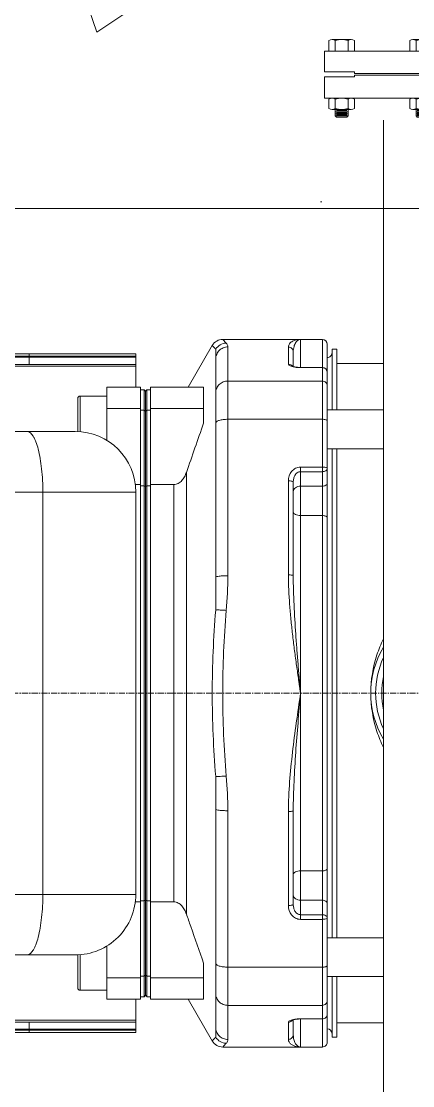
# Model space of a CAD drawing. Header units: millimetres. Extents: x -8913 to 62688, y -13000 to 43000.
# Drawn here: x 868.8 to 949.6, y 27514.5 to 27734.1 of the extents above; entities that cross this region are included whole.
import ezdxf

# ---------------------------------------------------------------- set-up
doc = ezdxf.new("R2010")
doc.units = ezdxf.units.MM
doc.header["$MEASUREMENT"] = 0
doc.linetypes.add('1735 X DT-5BR-GFP-Ext$0$CENTER', pattern=[2, 1.25, -0.25, 0.25, -0.25])
doc.layers.add('1735 X DT-5BR-GFP-Ext$0$MEP', color=8, linetype='Continuous', lineweight=0)
doc.layers.add('Z--X-REF', color=7, linetype='Continuous', lineweight=0)

# ---------------------------------------------------------------- blocks, each defined once
blk = doc.blocks.new('1735 X DT-5BR-GFP-Ext$0$A$C7E132799')
for p, q in [((-26.33819389343296, 2.324364185333366), (-22.40045523643528, 2.324368953704948)), ((-25.68190598487888, 3.645651817321891), (-25.44037508964573, 3.884021759033317)), ((-23.05674672126804, 3.645655155181998), (-25.68190598487888, 3.645651817321891)), ((-25.68190407753025, 2.324365139007682), (-25.68190598487888, 3.645651817321891)), ((-23.0567460060123, 3.216796875000114), (-25.6819057464603, 3.216793060302848)), ((-23.05674552917515, 2.787938117981071), (-25.68190479278599, 2.787934303283805)), ((-23.05674481391941, 2.359079360962028), (-25.68190383911167, 2.35907602310192)), ((-23.29827857017551, 3.884024143219108), (-25.44037508964573, 3.884021759033317)), ((-23.30049490928684, 3.431225776672477), (-25.43815732002292, 3.431222915649528)), ((-23.3004941940311, 3.002367496490592), (-25.43815636634861, 3.002364635467643)), ((-23.30049395561252, 2.573508739471549), (-25.43815588951145, 2.5735058784486)), ((-23.05674672126804, 3.645655155181998), (-23.29827857017551, 3.884024143219108)), ((-23.05674481391941, 2.324368953704948), (-23.05674672126804, 3.645655155181998)), ((-9.648165941238744, 2.324387073516959), (-5.710427284241064, 2.324392795562858)), ((-8.991878032684667, 3.645674705505485), (-8.750347375870092, 3.884044170379752)), ((-6.366718530655248, 3.645678043365592), (-8.991878032684667, 3.645674705505485)), ((-8.991875886917455, 2.324388027191276), (-8.991878032684667, 3.645674705505485)), ((-6.36671805381809, 3.216819286346549), (-8.99187731742893, 3.216815948486442)), ((-6.366717576980932, 2.787960529327506), (-8.991876363754614, 2.787957668304557)), ((-6.366717100143774, 2.359102249145621), (-8.991875886917455, 2.359098911285514)), ((-6.60825014114414, 3.88404750823986), (-8.750347375870092, 3.884044170379752)), ((-6.610466957092626, 3.431248188018913), (-8.748129129410131, 3.431245803833121)), ((-6.610466241836889, 3.002390384674186), (-8.748128652572973, 3.002387523651237)), ((-6.610465764999731, 2.573532104492301), (-8.748127937317236, 2.573527812957877)), ((-6.366718530655248, 3.645678043365592), (-6.60825014114414, 3.88404750823986)), ((-6.366717338562353, 2.324390411377067), (-6.366718530655248, 3.645678043365592)), ((5.710421323775904, 2.32440805435192), (9.648159980773585, 2.324412822723502)), ((6.366708993911402, 3.645695686340446), (6.608240127563136, 3.884065628051871)), ((8.9918687343594, 3.645699024200553), (6.366708993911402, 3.645695686340446)), ((6.366711139678614, 2.324409008026237), (6.366708993911402, 3.645695686340446)), ((8.991869211196558, 3.21684026718151), (6.366710186004298, 3.216837406158561)), ((8.991869688033717, 2.787981986999625), (6.366710662841456, 2.78797817230236)), ((8.991870164870875, 2.359122753143424), (6.366711378097193, 2.359119892120475)), ((8.750337600707667, 3.884068489074821), (6.608240127563136, 3.884065628051871)), ((8.748120546340601, 3.431269168853873), (6.610458135604517, 3.431266784668082)), ((8.74812102317776, 3.002410888671989), (6.610458612441676, 3.002407550811881)), ((8.748121738433497, 2.573552131652946), (6.610459327697413, 2.573549270629996)), ((8.9918687343594, 3.645699024200553), (8.750337600707667, 3.884068489074821)), ((8.991869926452296, 2.324412822723502), (8.9918687343594, 3.645699024200553)), ((22.39955306053128, 2.324430942535514), (26.33729147911038, 2.324435710907096)), ((23.05584073066677, 3.645718097686881), (23.29737162589993, 3.884087085723991)), ((25.68100023269619, 3.645721912384147), (23.05584073066677, 3.645718097686881)), ((23.05584263801541, 2.324430942535514), (23.05584073066677, 3.645718097686881)), ((25.68100070953335, 3.216862678527946), (23.05584168434109, 3.216859817504996)), ((25.68100118637051, 2.788004398346061), (23.05584216117825, 2.788001060485954)), ((25.68100214004482, 2.359145641327018), (23.05584287643399, 2.359141826629752)), ((25.43946838378872, 3.88408994674694), (23.29737162589993, 3.884087085723991)), ((25.43725204467739, 3.431291580200309), (23.29958963394131, 3.431289196014518)), ((25.43725252151455, 3.002433300018424), (23.29959011077847, 3.002430438995475)), ((25.43725299835171, 2.573574542999381), (23.2995908260342, 2.57357215881359)), ((25.68100023269619, 3.645721912384147), (25.43946838378872, 3.88408994674694)), ((25.68100190162625, 2.32443475723278), (25.68100023269619, 3.645721912384147)), ((27.9191296100613, 7.152557486733713e-06), (-27.91912913322483, -7.152557259360037e-06)), ((-26.99448370933567, 2.127965927124137), (-26.99448132514988, 0.196329593658561)), ((-25.68190360069309, 2.127968311309928), (-25.68190169334446, 0.1963315010071938)), ((-23.05674481391941, 2.127971649170036), (-23.05674195289646, 0.1963348388673012)), ((-21.74416518211399, 2.12797307968151), (-21.74416255950962, 0.1963362693787758)), ((-10.30445551872288, 2.127989292144889), (-10.30445289611851, 0.1963529586793129)), ((-8.991875886917455, 2.127991199493522), (-8.991873025894506, 0.1963548660279457)), ((-6.366716861725195, 2.127994537353629), (-6.366713523865087, 0.1963582038880531)), ((-5.054136753082616, 2.127996444702262), (-5.054134130478246, 0.196360111236686)), ((5.054131746291773, 2.128009796142692), (5.054134368896143, 0.1963734626771156)), ((6.366711378097193, 2.128012180328483), (6.366714000701563, 0.1963753700257485)), ((8.991870641708033, 2.12801551818859), (8.991873502730982, 0.1963787078858559)), ((10.30445075035061, 2.128017425537223), (10.30445265769924, 0.1963801383973305)), ((21.74326300620999, 2.128032207489127), (21.74326562881436, 0.1963963508607094)), ((22.39955568313565, -4.768370445162873e-07), (26.33729481697048, 5.245208853921213e-06)), ((23.05584263801541, 2.12803411483776), (23.05584549903836, 0.1963973045350258)), ((25.68100190162625, 2.128036975860709), (25.68100500106777, 0.1964006423951332)), ((26.99358153343167, 2.128039836883659), (26.99358439445461, 0.1964030265809242)), ((27.91912913322415, 7.152557486733713e-06), (27.9191353321072, -4.434315681457406)), ((-27.91912293434177, -4.43428277969349), (-27.91912913322483, -7.152557259360037e-06)), ((-21.72144412994419, -6.008148181990691e-05), (-27.91912913322483, -6.818771350936004e-05)), ((-26.33819103241001, -6.628036487654754e-05), (-22.40045166015659, -6.103515613631316e-05)), ((-9.648162603378637, -4.339218128279754e-05), (-5.710423707962377, -3.862380970076629e-05)), ((5.710424184798853, -2.288818348006316e-05), (9.648163557052271, -1.716613758162566e-05)), ((-21.71050524711643, -4.4342746734618), (-27.91912293434177, -4.43428277969349)), ((-27.91912102699314, -5.41963958740223), (-21.71050620079075, -5.419655323028451)), ((-27.91912102699314, -5.41963958740223), (-27.9191157817844, -9.689733028411752)), ((-21.71050596237217, -5.091194629669076), (-0.1310899257663323, -5.091249465942269)), ((-21.71050620079075, -5.419655323028451), (-21.71050596237217, -5.091194629669076)), ((-21.71050500869785, -4.762819290161019), (-21.71050500869785, -4.434359073638802)), ((-0.131110429764135, -4.762705326080209), (-21.71050524711643, -4.762734889984017)), ((-21.71050524711643, -4.762734889984017), (-0.1311099529269768, -4.762788772582894)), ((-0.131110429764135, -4.762705326080209), (21.74328279495205, -4.762760162353402)), ((21.74328207969631, -5.091220378875619), (-0.1310901641849114, -5.091250896453744)), ((21.74328207969631, -5.419680595397836), (21.74328207969631, -5.091220378875619)), ((27.91913676261868, -5.419672489166146), (21.74328207969631, -5.419680595397836)), ((21.74328279495205, -4.762760162353402), (21.74328255653347, -4.434300422668343)), ((21.74328255653347, -4.434300422668343), (27.9191353321072, -4.434315681457406)), ((27.91914248466458, -9.689657211303597), (27.91913676261868, -5.419672489166146)), ((-0.1308109760287834, -9.689694881439095), (-27.9191157817844, -9.689733028411752)), ((-26.99356818199192, -11.91235065460194), (-26.99357080459629, -9.689731121063119)), ((-25.68098783493076, -11.91234779357899), (-25.68099141120945, -9.689729690551644)), ((-23.05582904815708, -11.91234445571888), (-23.05583190918003, -9.689726352691537)), ((-21.74324917793308, -11.91234254837025), (-21.74325203895603, -9.689724445342904)), ((-10.30443644523655, -11.91232728958119), (-10.30443954467808, -9.689708709716683)), ((-8.991856813431127, -11.91232538223255), (-8.991859674454076, -9.68970680236805)), ((-6.366697549820287, -11.91232156753529), (-6.366700410843237, -9.689703464507943)), ((-5.054117918014867, -11.91232013702381), (-5.054120779037817, -9.68970155715931)), ((27.91914248466458, -9.689657211303597), (-0.1308109760287834, -9.689694881439095)), ((5.05415105819668, -11.91230583190907), (5.054147958755152, -9.68968820571888)), ((6.3667306900021, -11.91230440139759), (6.366727590560572, -9.689686298370248)), ((8.99189019203152, -11.91230106353748), (8.991886854171412, -9.689682483672982)), ((10.30446982383694, -11.91229915618885), (10.30446672439541, -9.689680099487191)), ((21.74328255653347, -11.91228342056263), (21.74327969551052, -9.689665317535287)), ((23.05586218833889, -11.91228199005116), (23.05585956573452, -9.689663410186654)), ((25.68102145194973, -11.91227817535389), (25.68101859092678, -9.689659595489388)), ((26.99360108375515, -11.91227626800526), (26.99359846115078, -9.689658164977914)), ((-22.39953875541721, -12.10874128341663), (-26.33727788925205, -12.10874652862537)), ((-9.648146152496679, -12.10872316360462), (-5.710407257080419, -12.10871696472157)), ((5.71044087409939, -12.10870265960682), (9.648180484771387, -12.10869693756092)), ((22.39957284927334, -12.10867929458607), (26.33731150627102, -12.10867452621449))]:
    blk.add_line(p, q)
for centre, radius, start, end in [((-26.33819246292148, 1.129620552063102), 1.194743222768299, 56.68006150267622, 123.3200712461267), ((-24.36931848526035, -2.160010337829476), 4.484377279644283, 72.98036740649457, 107.0197842735092), ((-22.40045356750522, 1.129625797271842), 1.194743222768299, 56.68006150267622, 123.3200712461267), ((-9.64816451072727, 1.129643440246696), 1.194743222768299, 56.68006150267622, 123.3200712461267), ((-7.679290533066137, -2.159987449645882), 4.484377279644283, 72.98036740649457, 107.0197842735092), ((-5.710425138473852, 1.129650115966911), 1.194743222768299, 56.68006150267622, 123.3200712461267), ((5.710423231124537, 1.129664897918815), 1.194743222768299, 56.68006150267622, 123.3200712461267), ((7.679296970367091, -2.159966468810921), 4.484377279644283, 72.98036740649457, 107.0197842735092), ((9.648162126540797, 1.129670143127555), 1.194743222768299, 56.68006150267622, 123.3200712461267), ((22.39955425262417, 1.129686832428092), 1.194743222768299, 56.68006150267622, 123.3200712461267), ((24.36842846870388, -2.159944057464486), 4.484377279644283, 72.98036740649457, 107.0197842735092), ((26.33729362487759, 1.129693031311149), 1.194743222768299, 56.68006150267622, 123.3200712461267), ((-26.33819293975864, 1.194676399231071), 1.194743222768299, 236.6800615026762, 303.3200712461266), ((-24.36932730674778, 4.484313488006705), 4.484377279644283, 252.9803674064946, 287.0197842735092), ((-22.40045356750522, 1.194682121276969), 1.194743222768299, 236.6800615026762, 303.3200712461266), ((-22.39955735206638, 1.194682121276969), 1.194743222768299, 236.6800615026762, 296.569034313874), ((-9.64816451072727, 1.194699764251823), 1.194743222768299, 236.6800615026762, 303.3200712461266), ((-7.679299592972143, 4.484336376190299), 4.484377279644283, 252.9803674064946, 287.0197842735092), ((-5.710425376892431, 1.194705009460563), 1.194743222768299, 236.6800615026762, 303.3200712461266), ((5.710422992705958, 1.194720745086784), 1.194743222768299, 236.6800615026762, 303.3200712461266), ((7.679287672042506, 4.48435735702526), 4.484377279644283, 252.9803674064946, 287.0197842735092), ((9.648161888122218, 1.194725990295524), 1.194743222768299, 236.6800615026762, 303.3200712461266), ((22.39955449104275, 1.194742679596061), 1.194743222768299, 236.6800615026762, 303.3200712461266), ((24.36841940879788, 4.484379768371696), 4.484377279644283, 252.9803674064946, 287.0197842735092), ((26.33729314804043, 1.194747924804801), 1.194743222768299, 236.6800615026762, 303.3200712461266), ((-26.3372795581821, -10.91400289535511), 1.194743222768299, 236.6800615026762, 303.3200712461266), ((-24.3684144020084, -7.624365806579476), 4.484377279644283, 252.9804276517208, 287.0197842735092), ((-22.39954066276584, -10.91399717330921), 1.194743222768299, 236.6800615026762, 303.3200712461266), ((-9.648147821426733, -10.91398000717152), 1.194743222768299, 236.6800615026762, 303.3200712461266), ((-7.679282903671606, -7.624343395233041), 4.484377279644283, 252.9803674064946, 287.0197842735092), ((-5.710408687591894, -10.91397428512562), 1.194743222768299, 236.6800615026762, 303.3200712461266), ((5.710439682006495, -10.91395902633656), 1.194743222768299, 236.6800615026762, 303.3200712461266), ((7.679304599761622, -7.624321937560921), 4.484377279644283, 252.9803674064946, 287.0197842735092), ((9.648178815841334, -10.91395330429066), 1.194743222768299, 236.6800615026762, 303.3200712461266), ((22.39957070350613, -10.91393661499012), 1.194743222768299, 236.6800615026762, 303.3200712461266), ((24.36843609809841, -7.624300003051644), 4.484377279644283, 252.9803674064946, 287.0197842735092), ((26.33731007575955, -10.91393136978138), 1.194743222768299, 236.6800615026762, 303.3200712461266)]:
    blk.add_arc(centre, radius, start, end)
blk = doc.blocks.new('1735 X DT-5BR-GFP-Ext$0$A$C79553CD1')
at = {"layer": '1735 X DT-5BR-GFP-Ext$0$MEP', "transparency": 33554681}
h = blk.add_hatch(dxfattribs=at)
h.set_pattern_fill('AR-CONC', color=256)
h.set_pattern_definition([(49.99999999999999, (7.152557373046875e-07, -25.00356578826904), (182.1846689960041, -15.93908553890313), [19.05, -209.5500000000002]), (355, (7.152557373046875e-07, -25.00356578826904), (-35.24342142496945, 191.0568452390354), [15.24, -167.64058417]), (100.4514447, (15.18200778961182, -26.33181953430176), (146.9412470903536, 175.1177519121954), [16.19000880000003, -178.0902446000002]), (46.18420000000002, (2.384185791015625e-07, 25.79643487930298), (271.0790408921304, -42.04232793272716), [28.57500000000003, -314.325]), (96.63555760999995, (22.58990001678467, 22.29293441772461), (237.4041340515033, 247.4261245977219), [24.28502314000005, -267.1356081600004]), (351.1841511700001, (2.384185791015625e-07, 25.79643487930298), (237.4041340649775, 247.4261245855329), [22.85996707000003, -251.4597319200005]), (21.00000000000001, (25.40000033378601, 13.09643507003784), (151.6143912691326, -102.2651981870877), [19.05000000000003, -209.5500000000005]), (326.0000000000001, (25.40000033378601, 13.09643507003784), (61.80202834764722, 184.1879661223196), [15.24, -167.64]), (71.45144499999994, (38.03453302383423, 4.574334621429443), (213.4164192787165, 81.92276888590547), [16.19000880000002, -178.0899376000001]), (37.49999999999998, (7.152557373046875e-07, -25.00356578826904), (3.088603250591817, 84.55503887315317), [0, -165.6080000000002, 0, -170.1800000000002, 0, -168.2750000000002]), (7.500000000000011, (7.152557373046875e-07, -25.00356578826904), (66.81966251030588, 100.1805748181197), [0, -97.02800000000009, 0, -161.798, 0, -64.135]), (327.5, (-56.64199948310852, -25.00356578826904), (135.5905951668716, -5.728743992673429), [0, -63.50000000000011, 0, -198.1200000000005, 0, -262.8900000000004]), (317.5, (-82.04199981689453, -25.00356531143188), (148.1291813860183, 25.42649103333307), [0, -82.54999999999998, 0, -131.572, 0, -186.69])])
edge = h.paths.add_edge_path(flags=16)
edge.add_line((-799.9999992847443, -174.9964299201965), (-199.9999995500161, -174.9964294946963))
edge.add_line((-199.9999995231628, -174.9964289665222), (-199.9999989073451, -674.9964296643798))
edge.add_line((-199.9999990463257, -674.9964303970337), (-800.0000003994274, -674.9964288288681))
edge.add_line((-799.9999995231628, -674.9964270591736), (-799.9999985206068, -174.9964283549818))
edge = h.paths.add_edge_path()
edge.add_line((0, 25.00357055664062), (-999.9999991015869, 25.00357050299323))
edge.add_line((-999.9999988079071, 25.00357103347778), (-1000.000000298378, -874.996427245835))
edge.add_line((-1000.000000476837, -874.9964280128479), (7.030278084130259e-07, -874.9964280256308))
edge.add_line((4.76837158203125e-07, -874.9964289665222), (-1.10970290734258e-07, 25.00356937922083))
at = {"layer": '1735 X DT-5BR-GFP-Ext$0$MEP', "linetype": 'Continuous'}
for p, q in [((-526.3066701889038, -659.8582029342651), (-526.3066909313202, -156.7741179466248)), ((-493.2055203914642, -201.992862701416), (-513.6816902160645, -201.9928607940674)), ((-513.6816897392273, -347.9928612709045), (-513.6816902160645, -201.9928607940674)), ((-509.1816906929016, -201.9928607940674), (-509.1816909313202, -207.811056137085)), ((-493.8467535972595, -202.7628755569458), (-493.1251928806305, -201.9928708076477)), ((-516.6816892623901, -203.9928607940674), (-516.6816916465759, -216.5456376075745)), ((-515.6816916465759, -203.9928603172302), (-516.6816892623901, -203.9928607940674)), ((-515.6816916465759, -203.9928603172302), (-515.6816897392273, -216.5456390380859)), ((-514.6816906929016, -202.9937105178833), (-514.6816897392273, -346.9920115470886)), ((-506.6816916465759, -203.5663137435913), (-506.6816902160645, -207.1113624572754)), ((-494.1816902160645, -250.745391368866), (-494.1816902160645, -203.5464205741882)), ((-491.6816916465759, -204.0377583503723), (-490.960107088089, -203.2428622245789)), ((-491.6816906929016, -257.8355460166931), (-491.6816916465759, -204.0377583503723)), ((-485.9847083091736, -211.8603219985962), (-491.0408096313477, -203.1028990745544)), ((-507.6816914081573, -204.5580306053162), (-507.6816926002502, -207.6086006164551)), ((-475.1816916465759, -211.8603224754333), (-475.1816897392273, -204.9968791007996)), ((-475.1816897392273, -204.9968791007996), (-453.1813225746155, -204.9968776702881)), ((-475.1816895008087, -205.6752038002014), (-453.1813206672668, -205.6752042770386)), ((-475.1816892623901, -205.4807214736938), (-453.1820578575134, -205.4807214736938)), ((-453.1813235282898, -207.1515936851501), (-453.1813206672668, -205.6752042770386)), ((-453.1813213825226, -205.4807209968567), (-453.1813225746155, -204.9968776702881)), ((-516.6816897392273, -206.9928607940674), (-526.3066918849945, -206.9928603172302)), ((-509.1816911697388, -207.7804346084595), (-513.6816911697388, -207.7804365158081)), ((-509.1816909313202, -207.811056137085), (-513.6816914081573, -207.811056137085)), ((-475.1816899776459, -207.1515927314758), (-437.1816911697388, -207.1515927314758)), ((-475.1816902160645, -207.5507559776306), (-437.1816906929016, -207.5507550239563)), ((-513.681690454483, -210.5920329093933), (-494.1816899776459, -210.5920343399048)), ((-478.1816902160645, -211.8603224754333), (-489.1816916465759, -211.860321521759)), ((-489.1816916465759, -211.860321521759), (-489.1816897392273, -219.2596621513367)), ((-477.481689453125, -212.377260684967), (-478.1816916465759, -212.3772583007812)), ((-478.1816902160645, -211.8603224754333), (-478.1816892623901, -338.1253995895386)), ((-477.481689453125, -212.377260684967), (-477.4816901683807, -337.6084604263306)), ((-477.4483113288879, -212.4117827415466), (-477.481689453125, -212.377260684967)), ((-477.248277425766, -212.618706703186), (-477.4483113288879, -212.4117827415466)), ((-477.1816895008087, -212.6876010894775), (-477.248277425766, -212.618706703186)), ((-476.8816893100739, -212.3772597312927), (-477.1816895008087, -212.6876010894775)), ((-477.1816895008087, -212.6876010894775), (-477.1816895008087, -337.2981185913086)), ((-476.8816893100739, -212.3772597312927), (-476.8816900253296, -337.6084604263306)), ((-476.1816902160645, -212.3772611618042), (-476.8816893100739, -212.3772597312927)), ((-476.1816897392273, -211.8603219985962), (-476.1816906929016, -338.1253995895386)), ((-469.1816909313202, -211.8603229522705), (-476.1816897392273, -211.8603219985962)), ((-469.1816909313202, -211.8603229522705), (-469.1816899776459, -222.826810836792)), ((-469.1816895008087, -213.7012076377869), (-463.6816892623901, -213.7012085914612)), ((-463.6816918849945, -221.0365204811096), (-463.6816892623901, -213.7012085914612)), ((-463.1816902160645, -221.0146913528442), (-463.1816926002502, -214.20192527771)), ((-514.681690454483, -216.5456380844116), (-526.3066902160645, -216.5456399917603)), ((-478.1816902160645, -216.2530870437622), (-489.1816906929016, -216.2530841827393)), ((-477.4816899299622, -216.5840435028076), (-478.1816902160645, -216.5840468406677)), ((-477.1816916465759, -216.782726764679), (-477.4816899299622, -216.5840435028076)), ((-476.8816909790039, -216.5840468406677), (-477.1816916465759, -216.782726764679)), ((-476.1816916465759, -216.5840454101562), (-476.8816909790039, -216.5840468406677)), ((-469.1816899776459, -216.2530837059021), (-476.1816921234131, -216.2530846595764)), ((-513.681690454483, -218.4796762466431), (-494.1816916465759, -218.4796752929688)), ((-312.6816890239716, -220.9928607940674), (-462.6816906929016, -220.9928617477417)), ((-514.6816911697388, -224.5456376075745), (-526.3066895008087, -224.5456385612488)), ((-516.6816916465759, -224.5456380844116), (-516.681690454483, -325.4400849342346)), ((-515.6816906929016, -224.545636177063), (-515.6816897392273, -325.4400825500488)), ((-509.1816897392273, -228.3338513374329), (-513.6816899776459, -228.3338508605957)), ((-509.1816897392273, -228.3338513374329), (-509.1816916465759, -321.6518707275391)), ((-509.1816916465759, -229.2865314483643), (-513.6816911697388, -229.2865319252014)), ((-485.6195125579834, -229.4610147476196), (-485.6195120811462, -320.5247087478638)), ((-513.6816906929016, -232.289050579071), (-509.1816916465759, -232.2890520095825)), ((-507.6816897392273, -250.7197299003601), (-507.6816911697388, -231.4189467430115)), ((-506.6816902160645, -250.5913014411926), (-506.6816897392273, -231.1883959770203)), ((-478.1816916465759, -231.9480891227722), (-483.0214378833771, -231.9480891227722)), ((-483.0214357376099, -318.0376315116882), (-483.0214378833771, -231.9480891227722)), ((-477.4816904067993, -232.1837377548218), (-478.1816918849945, -232.1837387084961)), ((-477.1816911697388, -232.3252558708191), (-477.4816904067993, -232.1837377548218)), ((-476.8816900253296, -232.1837368011475), (-477.1816911697388, -232.3252558708191)), ((-476.1816911697388, -232.1837377548218), (-476.8816900253296, -232.1837368011475)), ((-475.0741798877716, -231.9480881690979), (-476.1816911697388, -231.9480876922607)), ((-312.6816906929016, -233.4928598403931), (-475.1816911697388, -233.4928588867188)), ((-475.1816895008087, -316.4928607940674), (-475.1816911697388, -233.4928588867188)), ((-455.9912145137787, -316.4928612709045), (-455.9912142753601, -233.492862701416)), ((-513.6816899776459, -238.3353705406189), (-509.1816906929016, -238.3353710174561)), ((-491.6816892623901, -345.9479627609253), (-491.6816921234131, -292.1501741409302)), ((-507.6816895008087, -299.2659902572632), (-507.6816892623901, -318.5667767524719)), ((-506.6816897392273, -299.3944201469421), (-506.6816911697388, -318.7973256111145)), ((-494.1816897392273, -346.4392981529236), (-494.1816906929016, -299.240330696106)), ((-513.6816902160645, -311.6503500938416), (-509.1816892623901, -311.6503496170044)), ((-513.6816918849945, -317.6966691017151), (-509.1816902160645, -317.6966729164124)), ((-478.1816902160645, -318.0376319885254), (-483.0214357376099, -318.0376315116882)), ((-477.481689453125, -317.8019828796387), (-478.1816914081573, -317.8019824028015)), ((-477.1816911697388, -317.6604619026184), (-477.481689453125, -317.8019828796387)), ((-476.8816900253296, -317.8019814491272), (-477.1816911697388, -317.6604619026184)), ((-476.1816902160645, -317.801983833313), (-476.8816900253296, -317.8019814491272)), ((-475.0779008865356, -318.0376310348511), (-476.1816899776459, -318.0376324653625)), ((-475.1816895008087, -316.4928607940674), (-312.6816902160645, -316.4928617477417)), ((-509.1816909313202, -320.6991872787476), (-513.6816916465759, -320.6991906166077)), ((-509.1816916465759, -321.6518707275391), (-513.6816892623901, -321.6518692970276)), ((-514.6816895008087, -325.4400820732117), (-526.3066916465759, -325.4400820732117)), ((-469.1816899776459, -327.1608881950378), (-469.1816906929016, -338.1253991127014)), ((-463.6816902160645, -336.2845139503479), (-463.6816897392273, -328.950279712677)), ((-463.1816916465759, -335.783793926239), (-463.1816899776459, -328.9742879867554)), ((-462.6816906929016, -328.9928593635559), (-312.6816897392273, -328.9928579330444)), ((-513.6816921234131, -331.5060453414917), (-494.1816902160645, -331.506046295166)), ((-489.1816916465759, -330.7260556221008), (-489.1816902160645, -338.1254005432129)), ((-514.6816897392273, -333.440083026886), (-526.3066906929016, -333.4400835037231)), ((-516.6816897392273, -333.440083026886), (-516.6816902160645, -345.9928612709045)), ((-515.6816897392273, -333.440083026886), (-515.6816906929016, -345.9928603172302)), ((-478.1816911697388, -333.7326350212097), (-489.1816892623901, -333.7326364517212)), ((-477.4816913604736, -333.4016766548157), (-478.1816911697388, -333.4016757011414)), ((-477.1816902160645, -333.202995300293), (-477.4816913604736, -333.4016766548157)), ((-476.8816916942596, -333.4016733169556), (-477.1816902160645, -333.202995300293)), ((-476.1816909313202, -333.40167760849), (-476.8816916942596, -333.4016733169556)), ((-469.1816916465759, -333.7326354980469), (-476.1816902160645, -333.7326378822327)), ((-485.9847085475922, -338.1253991127014), (-491.0408101081848, -346.8828248977661)), ((-478.1816892623901, -338.1253995895386), (-489.1816902160645, -338.1254005432129)), ((-477.4816901683807, -337.6084604263306), (-478.1816916465759, -337.6084609031677)), ((-477.4483132362366, -337.5739374160767), (-477.4816901683807, -337.6084604263306)), ((-477.2482779026031, -337.3670139312744), (-477.4483132362366, -337.5739374160767)), ((-477.1816895008087, -337.2981185913086), (-477.2482779026031, -337.3670139312744)), ((-476.8816900253296, -337.6084604263306), (-477.1816895008087, -337.2981185913086)), ((-476.1816916465759, -337.6084599494934), (-476.8816900253296, -337.6084604263306)), ((-469.1816906929016, -338.1253991127014), (-476.1816906929016, -338.1253995895386)), ((-475.1816899776459, -344.9888424873352), (-475.1816902160645, -338.1253991127014)), ((-469.1816911697388, -336.2845125198364), (-463.6816902160645, -336.2845139503479)), ((-513.6816895008087, -339.393684387207), (-494.1816902160645, -339.39368724823)), ((-509.1816906929016, -342.2052845954895), (-513.6816911697388, -342.2052874565125)), ((-509.1816916465759, -342.174663066864), (-513.6816902160645, -342.1746644973755)), ((-509.1816916465759, -342.174663066864), (-509.1816911697388, -347.9928598403931)), ((-507.6816911697388, -345.4276881217957), (-507.6816902160645, -342.3770089149475)), ((-475.1816914081573, -342.4349637031555), (-437.1816906929016, -342.4349656105042)), ((-516.6816916465759, -342.9928603172302), (-526.3066902160645, -342.9928631782532)), ((-506.6816916465759, -346.4194078445435), (-506.6816897392273, -342.8743581771851)), ((-475.1816911697388, -342.8341274261475), (-437.1816911697388, -342.8341274261475)), ((-475.1816899776459, -344.3105177879333), (-453.1813230514526, -344.3105163574219)), ((-475.1816899776459, -344.5049996376038), (-453.1820583343506, -344.5050001144409)), ((-453.1813230514526, -344.3105163574219), (-453.1813216209412, -342.8341283798218)), ((-453.1813213825226, -344.9888410568237), (-453.1813216209412, -344.5050001144409)), ((-515.6816906929016, -345.9928603172302), (-516.6816902160645, -345.9928612709045)), ((-491.3969960212708, -346.2630681991577), (-491.6816892623901, -345.9479627609253)), ((-490.9601073265076, -346.7428593635559), (-491.3969960212708, -346.2630681991577)), ((-475.1816899776459, -344.9888424873352), (-453.1813213825226, -344.9888410568237)), ((-509.1816911697388, -347.9928598403931), (-513.6816897392273, -347.9928612709045)), ((-509.1816911697388, -347.9928598403931), (-509.1601366996765, -347.9926438331604)), ((-509.1558151245117, -347.9927687644958), (-509.168797492981, -347.9925556182861)), ((-509.1601366996765, -347.9926438331604), (-509.1503067016602, -347.9922914505005)), ((-493.2055206298828, -347.9928617477417), (-509.1165461540222, -347.9928603172302)), ((-509.1131930351257, -347.9923281669617), (-509.1165447235107, -347.9924221038818)), ((-508.8208556175232, -347.9766631126404), (-508.7958920001984, -347.9743309020996)), ((-493.3485941886902, -347.7558732032776), (-493.8467526435852, -347.2228465080261)), ((-493.1251912117004, -347.9928503036499), (-493.3485941886902, -347.7558732032776))]:
    blk.add_line(p, q, dxfattribs=at)
at = {"layer": '1735 X DT-5BR-GFP-Ext$0$MEP', "linetype": '1735 X DT-5BR-GFP-Ext$0$CENTER'}
blk.add_line((-269.6816914081573, -274.9928593635559), (-1047.998318195343, -274.9928607940674), dxfattribs=at)
at = {"layer": '1735 X DT-5BR-GFP-Ext$0$MEP'}
blk.add_lwpolyline([(-799.9999992847443, -174.9964299201965), (-199.9999995231628, -174.9964289665222), (-199.9999990463257, -674.9964303970337), (-799.9999995231628, -674.9964270591736)], close=True, dxfattribs=at)
at = {"layer": '1735 X DT-5BR-GFP-Ext$0$MEP', "linetype": 'Continuous'}
for points in [[(-509.1816911697388, -207.7804346084595), (-508.9831836223602, -207.7779359817505), (-508.7752270698547, -207.7697186470032), (-508.5716552734375, -207.7558989524841), (-508.3757348060608, -207.7369141578674), (-508.1902656555176, -207.7131285667419), (-508.0222768783569, -207.6859846115112), (-507.8726387023926, -207.6564655303955), (-507.7419130802155, -207.625506401062), (-507.6349213123322, -207.5954713821411), (-507.5506262779236, -207.5677008628845), (-507.5077447891235, -207.551600933075)], [(-508.0396256446838, -342.2966475486755), (-508.2065517902374, -342.2702651023865), (-508.3900189399719, -342.2472290992737), (-508.583544254303, -342.2288565635681), (-508.7843868732452, -342.2155294418335), (-508.9894845485687, -342.2076306343079), (-509.1816906929016, -342.2052845954895)], [(-507.473602771759, -342.4321298599243), (-507.4408569335938, -342.4610552787781), (-507.4271092414856, -342.4711465835571), (-507.4314081668854, -342.4687371253967), (-507.4539203643799, -342.4573035240173), (-507.4973959922791, -342.4382810592651), (-507.5636568069458, -342.4134225845337), (-507.6503071784973, -342.3856029510498), (-507.7588539123535, -342.3558874130249), (-507.8901243209839, -342.325511932373), (-508.0396256446838, -342.2966475486755)], [(-509.168797492981, -347.9925556182861), (-509.1571998596191, -347.9926772117615), (-509.1374673843384, -347.9926791191101), (-509.1223883628845, -347.9925312995911), (-509.1154630184174, -347.9923915863037)]]:
    blk.add_lwpolyline(points, dxfattribs=at)
for centre, radius, start, end in [((-513.6816902160645, -202.9928579330444), 1, 90.00001366037836, 180), ((-493.1250653266907, -204.4928607940674), 2.499999999499999, 29.9999987377448, 90.00001366037836), ((-493.8688368797302, -205.2762188911438), 2.513444542499998, 29.52056083077913, 89.49659490774391), ((-514.6816895008087, -204.7428593635559), 1, 180, 270.0000136603783), ((-451.4283363819122, -2137.613968849182), 1932.134046468002, 89.18308175935147, 90.05200507085702), ((-452.5609669685364, -1991.385911464691), 1785.710813900802, 89.07974248684782, 90.01988951006415), ((-513.6816892623901, -208.7804350852966), 1.000000003999999, 90.00001366037836, 180), ((-509.0221009254456, -201.02570104599), 6.777821268300008, 276.5735644483955, 278.4753506858083), ((-463.6816897392273, -214.2012090682983), 0.5, 359.9995355471365, 90.00001366037836), ((-4711.541757106781, -1699.375451564789), 4474.267234451298, 19.17936479924515, 19.31772010419825), ((-462.681690454483, -233.4928607940674), 12.50000000000002, 90.00001366037836, 180), ((-696.3489890098572, -275.016125202179), 203.2239235159003, 0.006556981574587247, 4.830072951684988), ((-695.7832005023956, -275.0144958496094), 204.8231998534003, 0.006065207960315984, 4.811182370893454), ((-542.1816895008087, -274.9928584098816), 18.49699999999999, 329.1203476995238, 30.87965230047622), ((-542.1816895008087, -274.9928584098816), 17.49999999999999, 335.1134645318771, 24.88653546812299), ((-542.1816895008087, -274.9928584098816), 16.24999999999999, 347.6671176472809, 12.33291196073553), ((-698.1039252281189, -274.8954787254333), 204.9788837096002, 355.1905998242554, 359.9727885283926), ((-697.4208726882935, -274.9023370742798), 206.4608904455002, 355.20789992774, 359.9748922262182), ((-462.6816911697388, -316.4928603172302), 12.50000000000002, 180, 270.0000136603783), ((-463.6816918849945, -335.7845106124878), 0.5, 270.0000136603783, 0.0004644528635506939), ((-513.6816906929016, -341.2052855491638), 1.000000003999999, 180, 270.0000136603783), ((-509.0241520404816, -348.9858436584473), 6.803600360400008, 81.53937035703115, 83.43964889076767), ((-514.6816909313202, -345.2428593635559), 1, 90.00001366037836, 180), ((-513.6816897392273, -346.9928607940674), 1, 180, 270.0000136603783), ((-493.8688380718231, -344.7094979286194), 2.513444296899999, 270.5034050922561, 330.4794391692209), ((-493.1250648498535, -345.4928598403931), 2.499999999499999, 270.0000136603783, 329.9999944320651), ((-509.1809434890747, -344.2056345939636), 3.787225041800004, 269.9886892068814, 270.3757313825918), ((-509.1789813041687, -344.2767477035522), 3.716101990600004, 270.3526859204617, 270.5473797640196), ((-509.1830925941467, -343.8307638168335), 4.162104079399997, 270.5453168799991, 270.7416427611859), ((-509.1807813644409, -343.9834856987), 4.009365962599997, 270.7369019471098, 275.1504771817684), ((-509.1553711891174, -344.213273525238), 3.778197085300004, 275.4596786551677, 283.1236299697396)]:
    blk.add_arc(centre, radius, start, end, dxfattribs=at)
for points, knots in [([(-509.1816878318787, -201.9928603172302), (-508.888605594635, -201.9928650856018), (-508.3135871887207, -202.0539865493774), (-507.5252211093903, -202.3362703323364), (-506.8861632347107, -202.8168964385986), (-506.6816918849945, -203.3215718269348), (-506.6816916465759, -203.5663137435913)], [0, 0, 0, 0, 0.2729471942, 0.5331671647, 0.7720732193000001, 1, 1, 1, 1]), ([(-509.1816449165344, -201.9928612709045), (-508.9997308254242, -201.9928674697876), (-508.5904896259308, -202.1351866722107), (-508.1161465644836, -202.6750211715698), (-507.76731300354, -203.5090985298157), (-507.6816906929016, -204.1823787689209), (-507.6816909313202, -204.5580320358276)], [0, 0, 0, 0, 0.1691656781, 0.3782523183, 0.6506708539, 1, 1, 1, 1]), ([(-507.6816909313202, -204.5580320358276), (-507.6816890239716, -204.3046956062317), (-507.4664785861969, -203.7757043838501), (-506.9365208148956, -203.5663118362427), (-506.6816916465759, -203.5663137435913)], [0, 0, 0, 0, 0.4985295177, 1, 1, 1, 1]), ([(-494.1816902160645, -203.5464205741882), (-494.1817035675049, -203.472095489502), (-494.1497521400452, -203.1832547187805), (-493.9923870563507, -202.9196138381958), (-493.8467526435852, -202.7628750801086)], [0, 0, 0, 0, 0.2578206263, 1, 1, 1, 1]), ([(-491.6816916465759, -206.025981426239), (-491.6816914081573, -205.7033486366272), (-491.8121004104614, -205.0502510070801), (-492.3694798946381, -204.2262949943542), (-493.2001492977142, -203.6750297546387), (-493.8566031455994, -203.5464215278625), (-494.1816902160645, -203.5464205741882)], [0, 0, 0, 0, 0.2490821701, 0.4986593588, 0.7490213178, 1, 1, 1, 1]), ([(-453.1813225746155, -204.9968776702881), (-448.2396528720856, -204.9968242645264), (-441.6530754566193, -204.9980330467224), (-435.0665054321289, -205.0051517486572), (-433.4215967655182, -205.0074777603149)], [0, 0, 0, 0, 0.7502634911, 1, 1, 1, 1]), ([(-513.6816906929016, -207.811056137085), (-513.9356646537781, -207.811056137085), (-514.460700750351, -208.0104827880859), (-514.6816902160645, -208.5319457054138), (-514.6816897392273, -208.7804327011108)], [0, 0, 0, 0, 0.5054579665, 1, 1, 1, 1]), ([(-508.24618268013, -207.7589616775513), (-508.3206348419189, -207.7675666809082), (-508.6315379142761, -207.7984986305237), (-508.9442219734192, -207.8110504150391), (-509.1816909313202, -207.811056137085)], [0, 0, 0, 0, 0.2398924549, 1, 1, 1, 1]), ([(-506.6816892623901, -207.1113610267639), (-506.6816973686218, -207.2725787162781), (-507.024218082428, -207.482213973999), (-507.4769368171692, -207.6294116973877), (-507.8274781703949, -207.7002844810486), (-508.0231583118439, -207.7295079231262)], [0, 0, 0, 0, 0.3168654364, 0.6111293022, 1, 1, 1, 1]), ([(-513.6816895008087, -210.5920348167419), (-513.9351530075073, -210.5920352935791), (-514.4569926261902, -210.7849349975586), (-514.6816897392273, -211.301474571228), (-514.6816892623901, -211.5467734336853)], [0, 0, 0, 0, 0.5081837515, 1, 1, 1, 1]), ([(-491.6816899776459, -212.9788870811462), (-491.6816897392273, -212.6678433418274), (-491.8139324188232, -212.0344767570496), (-492.3748676776886, -211.2414112091064), (-493.2051134109497, -210.7142739295959), (-493.8570508956909, -210.5920329093933), (-494.1816902160645, -210.5920329093933)], [0, 0, 0, 0, 0.2446600344, 0.492440215, 0.7446450698999999, 1, 1, 1, 1]), ([(-513.681690454483, -218.4796762466431), (-513.9191753864288, -218.479672908783), (-514.2431571483612, -218.5135231018066), (-514.5803928375244, -218.6261258125305), (-514.6816892623901, -218.7314677238464), (-514.681688785553, -218.7771120071411)], [0, 0, 0, 0, 0.6556326170000001, 0.8739888653, 1, 1, 1, 1]), ([(-491.6816895008087, -219.2232689857483), (-491.6816892623901, -219.109142780304), (-491.847592830658, -218.9336233139038), (-492.1189453601837, -218.7964420318604), (-492.5704188346863, -218.6365990638733), (-493.2663321495056, -218.5136861801147), (-493.8621923923492, -218.4796767234802), (-494.1816897392273, -218.4796752929688)], [0, 0, 0, 0, 0.1257466037, 0.2228397198, 0.3443201231, 0.6479640114999999, 1, 1, 1, 1]), ([(-452.7174053192139, -220.9928598403931), (-453.2418580055237, -220.9928617477417), (-453.8413233757019, -221.6706700325012), (-454.2798199653625, -222.4878616333008), (-454.6695673465729, -223.3885746002197), (-455.0834941864014, -224.7454762458801), (-455.4774932861328, -226.62486743927), (-455.8795747756958, -229.5685057640076), (-455.9912130832672, -231.8960709571838), (-455.9912126064301, -233.4928607940674)], [0, 0, 0, 0, 0.1173942429, 0.1621170276, 0.2134670397, 0.3352174214, 0.4797907037, 0.6425729217, 1, 1, 1, 1]), ([(-513.6816892623901, -228.3338532447815), (-513.9186043739319, -228.3338527679443), (-514.2429795265198, -228.3634219169617), (-514.5704662799835, -228.4508442878723), (-514.6816899776459, -228.5391101837158), (-514.6816890239716, -228.5794248580933)], [0, 0, 0, 0, 0.6688449295000001, 0.8861878779000001, 1, 1, 1, 1]), ([(-506.6816892623901, -231.1883950233459), (-506.681736946106, -230.5058994293213), (-507.0274968147278, -229.4222860336304), (-508.1164479255676, -228.5134706497192), (-508.8289482593536, -228.3338580131531), (-509.1816892623901, -228.3338484764099)], [0, 0, 0, 0, 0.4928020135, 0.7452999073000001, 1, 1, 1, 1]), ([(-513.6816911697388, -229.2865319252014), (-513.9272775650024, -229.2865304946899), (-514.2966752052307, -229.1953315734863), (-514.620659828186, -228.8745226860046), (-514.6816897392273, -228.6731271743774), (-514.6816890239716, -228.5794248580933)], [0, 0, 0, 0, 0.5524866237, 0.789200626, 1, 1, 1, 1]), ([(-507.6816897392273, -231.4189457893372), (-507.6816983222961, -231.1801900863647), (-507.7366490364075, -230.7005777359009), (-507.998153924942, -230.025475025177), (-508.4655270576477, -229.4624085426331), (-508.9453325271606, -229.2865467071533), (-509.1816906929016, -229.2865314483643)], [0, 0, 0, 0, 0.2508582805, 0.5015713666, 0.7516600444, 1, 1, 1, 1]), ([(-483.0214366912842, -231.9480891227722), (-483.3397071361542, -231.9480895996094), (-483.9825139045715, -231.7659149169922), (-484.7215592861176, -231.1364555358887), (-485.2624299526215, -230.3443398475647), (-485.5154750347137, -229.7597322463989), (-485.6195120811462, -229.4610142707825)], [0, 0, 0, 0, 0.2505743238, 0.5010986551, 0.7509637587000001, 1, 1, 1, 1]), ([(-513.6816897392273, -232.289050579071), (-513.9272949695587, -232.2890481948853), (-514.2967023849487, -232.1978416442871), (-514.6206696033478, -231.8770208358765), (-514.681690454483, -231.6756439208984), (-514.6816892623901, -231.5819435119629)], [0, 0, 0, 0, 0.5525268583, 0.7892060286, 1, 1, 1, 1]), ([(-507.6816911697388, -233.3497099876404), (-507.6816906929016, -233.2091603279114), (-507.7729682922363, -232.9072666168213), (-508.1225023269653, -232.5615501403809), (-508.6134872436523, -232.3395690917969), (-508.9884643554688, -232.2890501022339), (-509.1816916465759, -232.2890520095825)], [0, 0, 0, 0, 0.2094668497, 0.4446559298, 0.7120302568000001, 1, 1, 1, 1]), ([(-506.6816892623901, -231.1883950233459), (-506.9184939861298, -231.1883940696716), (-507.2437975406647, -231.2160229682922), (-507.5670721530914, -231.2976551055908), (-507.6816897392273, -231.3800940513611), (-507.6816897392273, -231.4189457893372)], [0, 0, 0, 0, 0.6726922275, 0.8896347003, 1, 1, 1, 1]), ([(-513.6816892623901, -238.3353714942932), (-513.8098874092102, -238.3353705406189), (-514.0558295249939, -238.3614311218262), (-514.4237041473389, -238.4660820960999), (-514.6816916465759, -238.6840972900391), (-514.6816890239716, -238.8375296592712)], [0, 0, 0, 0, 0.3239788287, 0.6122486225, 1, 1, 1, 1]), ([(-507.6816895008087, -237.5821352005005), (-507.6816914081573, -237.8122801780701), (-508.06866979599, -238.1393070220947), (-508.6204817295074, -238.2962789535522), (-508.9893956184387, -238.3353710174561), (-509.1816906929016, -238.3353710174561)], [0, 0, 0, 0, 0.3877513764, 0.6760211663, 1, 1, 1, 1]), ([(-509.181690454483, -274.9928607940674), (-509.1797366142273, -274.928783416748), (-509.15065574646, -274.8028392791748), (-509.1187973022461, -274.5486450195312), (-509.0508563518524, -274.1048731803894), (-508.9602777957916, -273.4703512191772), (-508.849187374115, -272.7091364860535), (-508.7026953697205, -271.6940879821777), (-508.520932674408, -270.4252147674561), (-508.2357375621796, -268.3948392868042), (-507.8928298950195, -265.856192111969), (-507.5150980949402, -262.8073973655701), (-507.1843447685242, -259.7561292648315), (-506.8284831047058, -255.689103603363), (-506.6816806793213, -252.6292538642883), (-506.6816902160645, -250.5913014411926)], [0, 0, 0, 0, 0.0078343639, 0.0156687631, 0.0313374532, 0.0626744146, 0.0940103909, 0.125344889, 0.1880074639, 0.2506581729, 0.3759076956, 0.5010611499000001, 0.6260854503, 0.7509467462, 1, 1, 1, 1]), ([(-509.1816897392273, -274.9924850463867), (-509.1797523498535, -274.9287042617798), (-509.1613812446594, -274.8020691871643), (-509.1445977687836, -274.5473976135254), (-509.1034724712372, -274.1025552749634), (-509.0280547142029, -273.2124581336975), (-508.9174418449402, -271.9412989616394), (-508.7876815795898, -270.4161372184753), (-508.6173465251923, -268.3841943740845), (-508.412499666214, -265.8469209671021), (-508.1111154556274, -261.7982931137085), (-507.8027358055115, -256.7589988708496), (-507.6816864013672, -252.7272891998291), (-507.6816906929016, -250.7197318077087)], [0, 0, 0, 0, 0.0078696197, 0.0157376514, 0.0314780757, 0.0629579604, 0.1259081422, 0.1888364205, 0.2517318652, 0.3773806489, 0.5027679975, 0.7524133806000001, 1, 1, 1, 1]), ([(-506.6816902160645, -250.5913014411926), (-506.80912733078, -250.5913019180298), (-507.0408227443695, -250.5969648361206), (-507.3658032417297, -250.6209931373596), (-507.5432820320129, -250.6544408798218), (-507.6816911697388, -250.689489364624), (-507.6816906929016, -250.7197318077087)], [0, 0, 0, 0, 0.3749157474, 0.6948054772, 0.911034553, 1, 1, 1, 1]), ([(-491.6816897392273, -251.0644383430481), (-491.6816906929016, -251.0382318496704), (-491.7530145645142, -250.9787125587463), (-491.9919364452362, -250.9021434783936), (-492.5036652088165, -250.8172545433044), (-493.2706904411316, -250.760027885437), (-493.8626470565796, -250.7453904151917), (-494.1816897392273, -250.7453923225403)], [0, 0, 0, 0, 0.0307622796, 0.0911523124, 0.3070557144, 0.6254887401, 1, 1, 1, 1]), ([(-491.6816906929016, -257.8355460166931), (-491.9851145744324, -257.8130059242249), (-492.7092180252075, -257.8260293006897), (-493.4300498962402, -257.869348526001), (-493.846755027771, -257.9044871330261)], [0, 0, 0, 0, 0.4211546387, 1, 1, 1, 1]), ([(-526.3066909313202, -263.7985677719116), (-525.7748231887817, -264.8602919578552), (-524.2969703674316, -268.451753616333), (-523.6846899986267, -272.3256387710571), (-523.6846895217896, -274.9928593635559)], [0.8187282337592432, 0.8187282337592432, 0.8187282337592432, 0.8187282337592432, 0.8743701877, 1, 1, 1, 1]), ([(-523.6846895217896, -274.9928593635559), (-523.6846916675568, -277.659984588623), (-524.2969539165497, -281.5338654518127), (-525.7747774124146, -285.125346660614), (-526.3066906929016, -286.187159538269)], [0, 0, 0, 0, 0.1256251424, 0.1812718444459374, 0.1812718444459374, 0.1812718444459374, 0.1812718444459374]), ([(-509.181690454483, -274.9923577308655), (-508.8292965888977, -279.0539484024048), (-508.2986097335815, -285.1326260566711), (-507.8026299476624, -293.2265830039978), (-507.6816914081573, -297.2583861351013), (-507.6816890239716, -299.2659883499146)], [0, 0, 0, 0, 0.5027706257, 0.7524155467, 1, 1, 1, 1]), ([(-509.181690454483, -274.9928607940674), (-508.5900063514709, -279.049898147583), (-507.6985576152802, -285.1314277648926), (-506.8774390220642, -293.2739939689636), (-506.6816930770874, -297.3564758300781), (-506.681688785553, -299.3944206237793)], [0, 0, 0, 0, 0.5010606222, 0.7509403893000001, 1, 1, 1, 1]), ([(-491.6816906929016, -292.1501760482788), (-491.9851155281067, -292.1727137565613), (-492.7092168331146, -292.1596937179565), (-493.4300496578217, -292.1163754463196), (-493.8467531204224, -292.0812339782715)], [0, 0, 0, 0, 0.4211546527, 1, 1, 1, 1]), ([(-507.6816890239716, -299.2659883499146), (-507.6816916465759, -299.2962303161621), (-507.5432815551758, -299.3312788009644), (-507.3658032417297, -299.3647270202637), (-507.0408225059509, -299.388756275177), (-506.8091266155243, -299.3944201469421), (-506.681688785553, -299.3944206237793)], [0, 0, 0, 0, 0.08896544599999999, 0.3051945212, 0.6250842518, 1, 1, 1, 1]), ([(-491.6816895008087, -298.9212832450867), (-491.681690454483, -298.94748878479), (-491.7530143260956, -299.0070104598999), (-491.9919390678406, -299.0835757255554), (-492.5036644935608, -299.1684665679932), (-493.270690202713, -299.2256946563721), (-493.8626470565796, -299.2403268814087), (-494.1816909313202, -299.2403287887573)], [0, 0, 0, 0, 0.0307622795, 0.0911523118, 0.307055712, 0.6254887362, 1, 1, 1, 1]), ([(-513.6816892623901, -311.6503486633301), (-513.8098878860474, -311.6503496170044), (-514.0558290481567, -311.6242876052856), (-514.4237034320831, -311.5196380615234), (-514.6816892623901, -311.3016214370728), (-514.6816906929016, -311.1481909751892)], [0, 0, 0, 0, 0.3239788344, 0.6122486240999999, 1, 1, 1, 1]), ([(-507.6816909313202, -312.4035844802856), (-507.6816890239716, -312.1734418869019), (-508.0686702728271, -311.8464159965515), (-508.6204824447632, -311.6894407272339), (-508.9893956184387, -311.6503510475159), (-509.1816892623901, -311.6503496170044)], [0, 0, 0, 0, 0.3877513756, 0.676021165, 1, 1, 1, 1]), ([(-513.6816909313202, -317.6966695785522), (-513.927294254303, -317.6966705322266), (-514.2967023849487, -317.7878761291504), (-514.6206674575806, -318.1086993217468), (-514.681690454483, -318.3100781440735), (-514.6816892623901, -318.4037790298462)], [0, 0, 0, 0, 0.5525268577, 0.7892060311, 1, 1, 1, 1]), ([(-507.6816902160645, -316.6360082626343), (-507.6816897392273, -316.7765617370605), (-507.7729678153992, -317.0784549713135), (-508.1225001811981, -317.4241714477539), (-508.6134893894196, -317.6461539268494), (-508.9884657859802, -317.6966700553894), (-509.1816892623901, -317.6966729164124)], [0, 0, 0, 0, 0.2094668499, 0.4446559302, 0.7120302575, 1, 1, 1, 1]), ([(-485.6195120811462, -320.5247087478638), (-485.5154767036438, -320.2259902954102), (-485.2624294757843, -319.6413822174072), (-484.7215583324432, -318.849262714386), (-483.9825139045715, -318.2198061943054), (-483.3397045135498, -318.0376324653625), (-483.0214352607727, -318.0376334190369)], [0, 0, 0, 0, 0.2490367147, 0.4989023399, 0.7494265694, 1, 1, 1, 1]), ([(-452.7174050807953, -328.9928593635559), (-453.241858959198, -328.9928607940674), (-453.8413228988647, -328.3150501251221), (-454.2798204421997, -327.4978594779968), (-454.6695671081543, -326.5971450805664), (-455.0834937095642, -325.2402439117432), (-455.4774949550629, -323.3608536720276), (-455.8795757293701, -320.4172143936157), (-455.9912147521973, -318.089647769928), (-455.9912157058716, -316.4928612709045)], [0, 0, 0, 0, 0.1173942369, 0.1621170217, 0.2134670341, 0.3352174172, 0.4797907011, 0.6425729204999999, 1, 1, 1, 1]), ([(-507.6816895008087, -318.5667767524719), (-507.681690454483, -318.8055310249329), (-507.736626625061, -319.2851638793945), (-507.9982194900513, -319.9602255821228), (-508.4654908180237, -320.5234112739563), (-508.9453394412994, -320.6991596221924), (-509.1816895008087, -320.6991906166077)], [0, 0, 0, 0, 0.2508597677, 0.5015749953, 0.7516686612000001, 1, 1, 1, 1]), ([(-506.6816899776459, -318.7973256111145), (-506.681697845459, -319.4798378944397), (-507.0279111862183, -320.5630950927734), (-508.1162238121033, -321.4728856086731), (-508.8289639949799, -321.6518487930298), (-509.1816899776459, -321.6518716812134)], [0, 0, 0, 0, 0.4928047716, 0.7453158363, 1, 1, 1, 1]), ([(-507.6816895008087, -318.5667767524719), (-507.6816902160645, -318.6056275367737), (-507.5670711994171, -318.6880664825439), (-507.2437996864319, -318.7696986198425), (-506.918493270874, -318.7973260879517), (-506.6816899776459, -318.7973256111145)], [0, 0, 0, 0, 0.1103654476, 0.3273080351, 1, 1, 1, 1]), ([(-485.6195120811462, -320.5247087478638), (-485.919557094574, -321.386218547821), (-487.1044924259186, -324.7875247001648), (-488.2915983200073, -328.18807554245), (-489.1816916465759, -330.7260556221008)], [0, 0, 0, 0, 0.253279896, 1, 1, 1, 1]), ([(-513.6816892623901, -321.6518692970276), (-513.9185924530029, -321.6518716812134), (-514.242965221405, -321.6222982406616), (-514.5704536437988, -321.5348863601685), (-514.6816906929016, -321.4466104507446), (-514.6816902160645, -321.4062962532043)], [0, 0, 0, 0, 0.6688126523, 0.8861870313, 1, 1, 1, 1]), ([(-513.6816902160645, -320.6991891860962), (-513.9272894859314, -320.6991906166077), (-514.2966952323914, -320.7903933525085), (-514.6206645965576, -321.1112108230591), (-514.6816902160645, -321.3125948905945), (-514.6816902160645, -321.4062962532043)], [0, 0, 0, 0, 0.5525162982, 0.7892015543, 1, 1, 1, 1]), ([(-513.6816899776459, -331.5060458183289), (-513.9191737174988, -331.5060453414917), (-514.2431573867798, -331.4721984863281), (-514.5803925991058, -331.3595933914185), (-514.6816892623901, -331.254252910614), (-514.6816906929016, -331.208610534668)], [0, 0, 0, 0, 0.6556326170000001, 0.8739888653, 1, 1, 1, 1]), ([(-491.6816906929016, -330.7624530792236), (-491.6816911697388, -330.8765759468079), (-491.8475918769836, -331.052098274231), (-492.1189455986023, -331.1892800331116), (-492.5704171657562, -331.3491187095642), (-493.2663331031799, -331.4720363616943), (-493.8621923923492, -331.506046295166), (-494.1816897392273, -331.5060439109802)], [0, 0, 0, 0, 0.1257466037, 0.2228397198, 0.3443201232, 0.6479640114999999, 1, 1, 1, 1]), ([(-491.6816914081573, -337.0068335533142), (-491.6816897392273, -337.3178753852844), (-491.8139338493347, -337.9512438774109), (-492.3748660087585, -338.7443108558655), (-493.2051129341125, -339.2714514732361), (-493.8570508956909, -339.3936862945557), (-494.1816911697388, -339.393684387207)], [0, 0, 0, 0, 0.2446600344, 0.492440215, 0.7446450698999999, 1, 1, 1, 1]), ([(-513.6816906929016, -339.3936877250671), (-513.9351539611816, -339.3936877250671), (-514.4569923877716, -339.2007856369019), (-514.6816916465759, -338.6842455863953), (-514.6816902160645, -338.438946723938)], [0, 0, 0, 0, 0.5081837515, 1, 1, 1, 1]), ([(-513.6816902160645, -342.1746644973755), (-513.9356777667999, -342.1746635437012), (-514.4607186317444, -341.9752206802368), (-514.6816911697388, -341.4537625312805), (-514.6816902160645, -341.2052850723267)], [0, 0, 0, 0, 0.5054865217, 1, 1, 1, 1]), ([(-508.2468423843384, -342.2267942428589), (-508.3212614059448, -342.2182121276855), (-508.6319513320923, -342.1873397827148), (-508.944408416748, -342.1746697425842), (-509.1816911697388, -342.1746649742126)], [0, 0, 0, 0, 0.239954865, 1, 1, 1, 1]), ([(-506.6816897392273, -342.8743581771851), (-506.6817374229431, -342.7131814956665), (-507.0240547657013, -342.5034809112549), (-507.4768319129944, -342.3562970161438), (-507.82741355896, -342.2854685783386), (-508.023140668869, -342.256284236908)], [0, 0, 0, 0, 0.3167918438, 0.6110522114, 1, 1, 1, 1]), ([(-506.6816897392273, -342.8743581771851), (-506.8452100753784, -342.8743605613708), (-507.1754965782166, -342.7944483757019), (-507.4294621944427, -342.5673522949219), (-507.5193982124329, -342.4328541755676)], [0, 0, 0, 0, 0.502651845, 1, 1, 1, 1]), ([(-491.6816895008087, -343.9597401618958), (-491.6816909313202, -344.2823719978333), (-491.8121004104614, -344.9354696273804), (-492.3694798946381, -345.7594265937805), (-493.2001481056213, -346.310694694519), (-493.8566031455994, -346.4392981529236), (-494.1816897392273, -346.4392981529236)], [0, 0, 0, 0, 0.2490821713, 0.498659361, 0.7490213204999999, 1, 1, 1, 1]), ([(-453.1820571422577, -344.504997253418), (-444.7895610332489, -344.5059785842896), (-428.0718441009521, -344.4252157211304), (-411.3556373119354, -344.1046423912048), (-403.0350646972656, -343.8261399269104)], [0, 0, 0, 0, 0.5020118355, 1, 1, 1, 1]), ([(-403.044370174408, -343.5270819664001), (-411.3619527816772, -343.8418025970459), (-428.0747323036194, -344.2143883705139), (-444.7898087501526, -344.3116822242737), (-453.1813220977783, -344.310516834259)], [0, 0, 0, 0, 0.4979664886, 1, 1, 1, 1]), ([(-508.7500581741333, -347.8831763267517), (-508.4245266914368, -347.7141642570496), (-507.837479352951, -346.9118885993958), (-507.6816852092743, -345.9821252822876), (-507.6816911697388, -345.4276881217957)], [0, 0, 0, 0, 0.3981545184, 1, 1, 1, 1]), ([(-508.2975187301636, -347.8927917480469), (-508.092325925827, -347.8446865081787), (-507.700443983078, -347.7159824371338), (-507.1835842132568, -347.4085307121277), (-506.7913911342621, -346.9794311523438), (-506.6816821098328, -346.6041722297668), (-506.6816909313202, -346.4194078445435)], [0, 0, 0, 0, 0.2700952804, 0.5246950185, 0.7632161992000001, 1, 1, 1, 1]), ([(-506.6816909313202, -346.4194078445435), (-506.9365210533142, -346.4194097518921), (-507.466480255127, -346.2100167274475), (-507.6816897392273, -345.6810255050659), (-507.6816911697388, -345.4276881217957)], [0, 0, 0, 0, 0.5014704808, 1, 1, 1, 1]), ([(-493.8467526435852, -347.2228465080261), (-493.992383480072, -347.0661025047302), (-494.1497673988342, -346.8024649620056), (-494.1816945075989, -346.513623714447), (-494.1816897392273, -346.4392981529236)], [0, 0, 0, 0, 0.7421809919, 1, 1, 1, 1]), ([(-433.4219179153442, -344.9782419204712), (-435.0667991638184, -344.9805693626404), (-441.6532647609711, -344.9876871109009), (-448.239734172821, -344.9888954162598), (-453.1813201904297, -344.9888429641724)], [0, 0, 0, 0, 0.2497365184, 1, 1, 1, 1])]:
    blk.add_open_spline(points, degree=3, knots=knots, dxfattribs=at)
for points in [[(-507.5196619033813, -207.5532612800598), (-507.4345564842224, -207.4258532524109), (-507.3154201507568, -207.3164911270142), (-507.1816835403442, -207.2417216300964)], [(-507.1816835403442, -207.2417216300964), (-507.0313472747803, -207.1576733589172), (-506.8539276123047, -207.1113600730896), (-506.6816892623901, -207.1113610267639)], [(-493.846755027771, -257.9044871330261), (-494.0464866161346, -255.5238766670227), (-494.1817078590393, -253.1343674659729), (-494.1816897392273, -250.7453923225403)], [(-494.1816909313202, -299.2403287887573), (-494.1817421913147, -296.8513536453247), (-494.0465016365051, -294.4618453979492), (-493.8467531204224, -292.0812339782715)], [(-509.1503059864044, -347.992290019989), (-509.0120639801025, -347.9889016151428), (-508.8727889060974, -347.9468965530396), (-508.7500581741333, -347.8831763267517)]]:
    blk.add_open_spline(points, degree=3, dxfattribs=at)
at = {"layer": '1735 X DT-5BR-GFP-Ext$0$MEP', "xscale": -1, "rotation": 180}
blk.add_blockref('1735 X DT-5BR-GFP-Ext$0$A$C7E132799', (-542.0343487262726, -152.2244230242345), dxfattribs=at)
blk = doc.blocks.new('1735 X DT-5BR-GFP-Ext$0$A$Cec8d8a53')
blk.add_wipeout([(174.84825625175085, -60.98796394774766), (174.8482557749128, -1060.9879627556545), (1074.848254821238, -1060.9879644245846), (1074.8482542914182, -60.987963470910756)]).translate(0, 0, 1437.655160635572).dxf.layer = '1735 X DT-5BR-GFP-Ext$0$MEP'
at = {"layer": '1735 X DT-5BR-GFP-Ext$0$MEP', "rotation": 90}
blk.add_blockref('1735 X DT-5BR-GFP-Ext$0$A$C79553CD1', (199.8518268083899, -60.98796394774769, 1437.655160635572), dxfattribs=at)
blk = doc.blocks.new('1735 X DT-5BR-GFP-Ext')
at = {"layer": '1735 X DT-5BR-GFP-Ext$0$MEP', "xscale": -1, "rotation": 90}
blk.add_blockref('1735 X DT-5BR-GFP-Ext$0$A$Cec8d8a53', (356.2517175674438, 28070.33888339996), dxfattribs=at)

msp = doc.modelspace()

# ---------------------------------------------------------------- block references
at = {"layer": 'Z--X-REF'}
msp.add_blockref('1735 X DT-5BR-GFP-Ext', (0, 0), dxfattribs=at)

doc.saveas('drawing.dxf')
